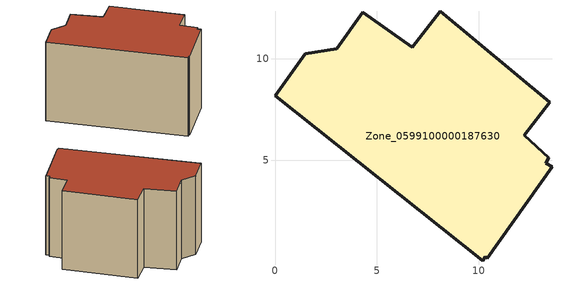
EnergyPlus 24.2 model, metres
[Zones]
Zone_0599100000187630
 floor ground (C_G): 10.33,0.26 10.21,0.07 0,8.18 1.49,10.24 3.04,10.49 4.31,12.28 6.74,10.57 8.13,12.33 13.5,7.87 12.25,6.24 13.46,5.12 13.3,4.87 13.61,4.68 10.42,0.18 z0
 wall outside (C_F): 3.04,10.49 1.49,10.24 0,8.18 10.21,0.07 10.33,0.26 10.42,0.18 13.61,4.68 13.3,4.87 13.46,5.12 12.25,6.24 13.5,7.87 8.13,12.33 6.74,10.57 4.31,12.28 3.04,10.49 z0:7.8
 roof outside (C_R): 10.33,0.26 10.42,0.18 13.61,4.68 13.3,4.87 13.46,5.12 12.25,6.24 13.5,7.87 8.13,12.33 6.74,10.57 4.31,12.28 3.04,10.49 1.49,10.24 0,8.18 10.21,0.07 z7.8
[BUILDING]
Pand.0599100000187630: North Axis=0; Terrain=City; Loads Convergence Tolerance Value=0.04; Temperature Convergence Tolerance Value=0.4; Solar Distribution=FullExterior; Maximum Number of Warmup Days=25; Minimum Number of Warmup Days=1
[Site:Location]
Rotterdam.The.Hague.AP_ZH_NLD Design_Conditions: Latitude=51.96; Longitude=4.45; Time Zone=1; Elevation=-4.5
[SITE:GROUNDTEMPERATURE:BUILDINGSURFACE]
18, 18, 18, 18, 18, 18, 18, 18, 18, 18, 18, 18
[MATERIAL] Thermal Absorptance=0.9; Solar Absorptance=0.7; Visible Absorptance=0.7
Name | Roughness | Thickness | Conductivity | Density | Specific Heat
G.TI.1946 | MediumSmooth | 0.15 | 1 | 540 | 1210
F.TI.1946 | Rough | 0.3 | 0.857143 | 1920 | 840
R.TI.1946 | MediumRough | 0.2 | 0.1 | 1500 | 1000
[CONSTRUCTION]
C_G: G.TI.1946
C_F: F.TI.1946
C_R: R.TI.1946
[ZONE]
Zone_0599100000187630: Type=1; Multiplier=1; Ceiling Height=Autocalculate; Volume=Autocalculate; Floor Area=autocalculate; Part of Total Floor Area=Yes
[ZONEINFILTRATION:DESIGNFLOWRATE]
Infil_Zone_0599100000187630: Zone or ZoneList or Space or SpaceList=Zone_0599100000187630; Schedule=AlwaysOn; Design Flow Rate Calculation Method=Flow/Area; Flow Rate per Floor Area=0.003; Constant Term Coefficient=1; Temperature Term Coefficient=0; Velocity Term Coefficient=0; Velocity Squared Term Coefficient=0
[HVACTEMPLATE:ZONE:IDEALLOADSAIRSYSTEM]
Zone_0599100000187630: Maximum Heating Supply Air Temperature=50; Minimum Cooling Supply Air Temperature=13; Maximum Heating Supply Air Humidity Ratio=0.0156; Minimum Cooling Supply Air Humidity Ratio=0.0077; Heating Limit=NoLimit; Cooling Limit=NoLimit; Dehumidification Control Type=ConstantSensibleHeatRatio; Cooling Sensible Heat Ratio=0.7; Dehumidification Setpoint=60; Humidification Control Type=None; Humidification Setpoint=30; Outdoor Air Method=None; Outdoor Air Flow Rate per Person=0.00944; Outdoor Air Flow Rate per Zone Floor Area=0; Outdoor Air Flow Rate per Zone=0; Demand Controlled Ventilation Type=None; Outdoor Air Economizer Type=NoEconomizer; Heat Recovery Type=None; Sensible Heat Recovery Effectiveness=0.7; Latent Heat Recovery Effectiveness=0.65
[ZONECONTROL:THERMOSTAT]
ThermostatControl_Zone_0599100000187630: Zone or ZoneList=Zone_0599100000187630; Control Type Schedule=DualSetpointControlType; Control 1=Thermostat_Zone_0599100000187630; Temperature Difference Between Cutout And Setpoint=0
[THERMOSTATSETPOINT:DUALSETPOINT]
Thermostat_Zone_0599100000187630: Heating Setpoint Temperature Schedule=HeatingSetpoint_Zone_0599100000187630; Cooling Setpoint Temperature Schedule=CoolingSetpoint_Zone_0599100000187630
[SCHEDULE:COMPACT]
HeatingSetpoint_Zone_0599100000187630: Through: 12/31, For: AllDays, Until: 24:00, 21
CoolingSetpoint_Zone_0599100000187630: Through: 12/31, For: AllDays, Until: 24:00, 24
DualSetpointControlType: Through: 12/31, For: AllDays, Until: 24:00, 4
AlwaysOn: Through: 12/31, For: AllDays, Until: 24:00, 1
